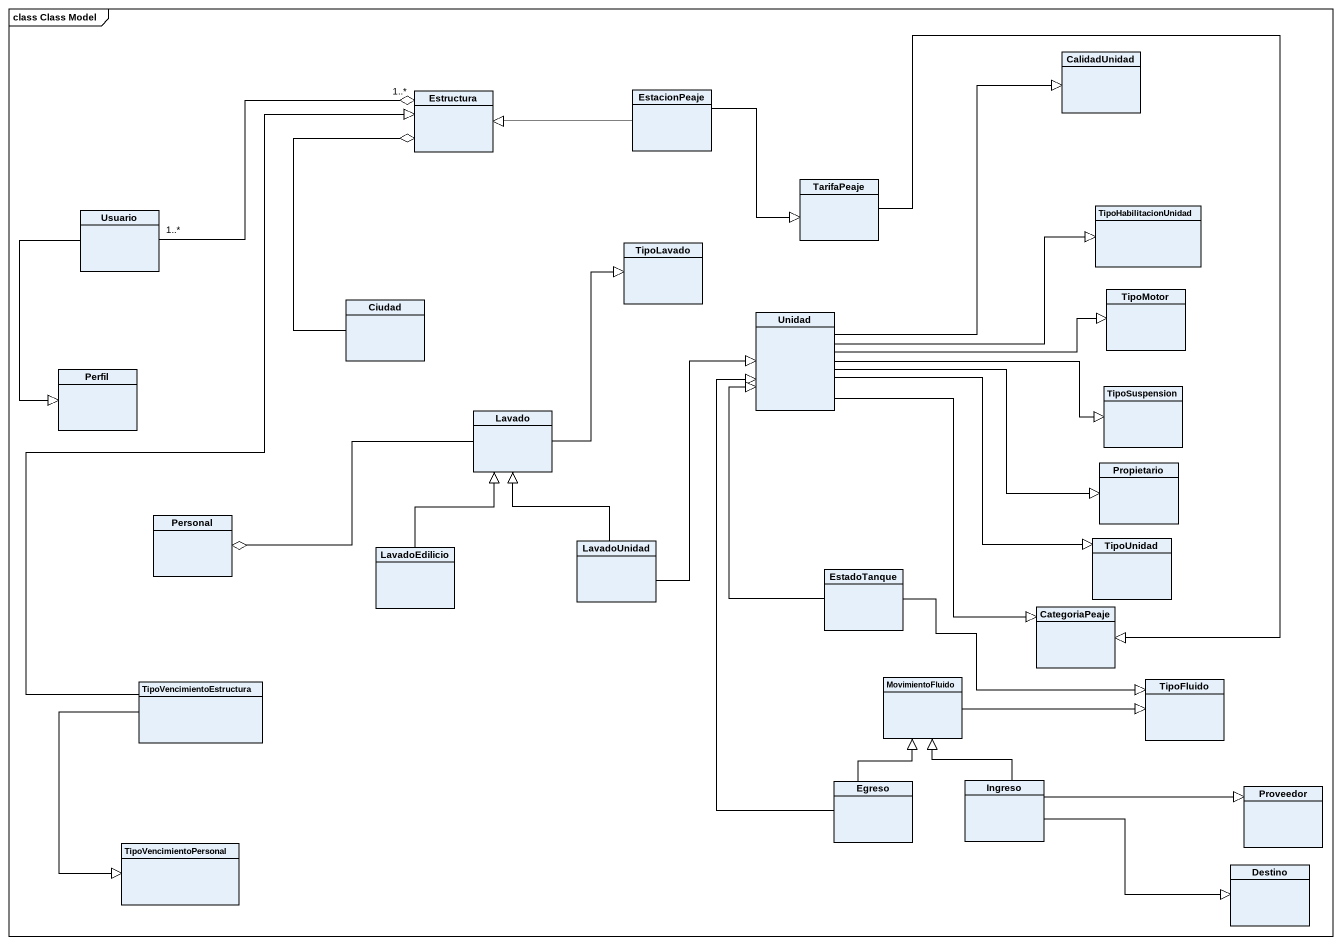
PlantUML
@startuml
mainframe class Class Model
hide circle
hide empty members
class Estructura
class EstacionPeaje
class CalidadUnidad
class TarifaPeaje
class TipoHabilitacionUnidad
class Usuario
class TipoLavado
class Ciudad
class Unidad
class TipoMotor
class Perfil
class TipoSuspension
class Lavado
class Propietario
class Personal
class LavadoEdilicio
class LavadoUnidad
class TipoUnidad
class EstadoTanque
class CategoriaPeaje
class TipoVencimientoEstructura
class MovimientoFluido
class TipoFluido
class Egreso
class Ingreso
class Proveedor
class TipoVencimientoPersonal
class Destino
EstacionPeaje -left-|> Estructura
EstacionPeaje -right-|> TarifaPeaje
TarifaPeaje --|> CategoriaPeaje
Usuario "1..*" -right-o "1..*" Estructura
Usuario --|> Perfil
Ciudad -up-o Estructura
Unidad -up-|> CalidadUnidad
Unidad -right-|> TipoHabilitacionUnidad
Unidad -right-|> TipoMotor
Unidad -right-|> TipoSuspension
Unidad -right-|> Propietario
Unidad --|> TipoUnidad
Unidad --|> CategoriaPeaje
Lavado -up-|> TipoLavado
Lavado -left-o Personal
LavadoEdilicio -up-|> Lavado
LavadoUnidad -up-|> Unidad
LavadoUnidad -up-|> Lavado
EstadoTanque -up-|> Unidad
EstadoTanque -right-|> TipoFluido
TipoVencimientoEstructura -up-|> Estructura
TipoVencimientoEstructura --|> TipoVencimientoPersonal
MovimientoFluido -right-|> TipoFluido
Egreso -up-|> Unidad
Egreso -up-|> MovimientoFluido
Ingreso -up-|> MovimientoFluido
Ingreso -right-|> Proveedor
Ingreso -right-|> Destino
@enduml
